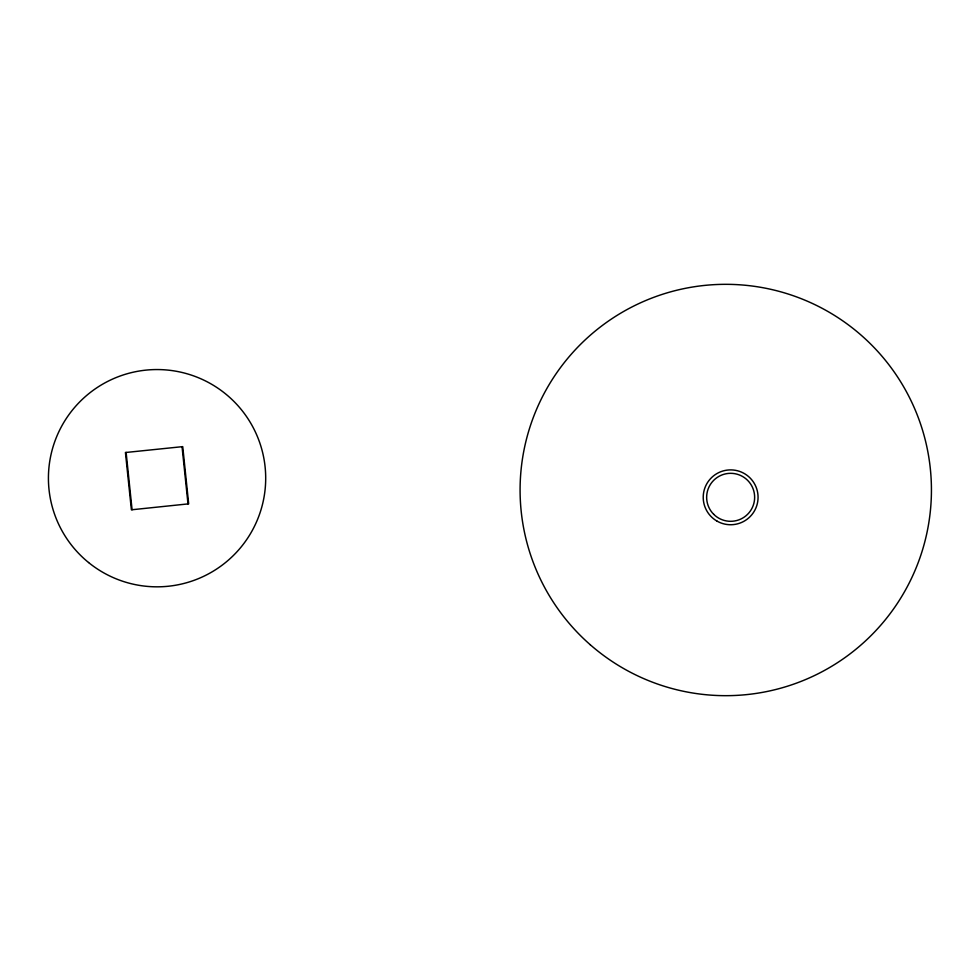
<?xml version="1.0" encoding="UTF-8"?>
<svg xmlns="http://www.w3.org/2000/svg" width="980" height="980" viewBox="0 0 980 980"><rect width="100%" height="100%" fill="white"/><g stroke="black" fill="none" stroke-linecap="round" stroke-linejoin="round"><path stroke-width="1.47" d="M126.126 452.454L182.733 446.635L188.675 503.843L131.394 509.808L125.428 452.454L126.126 452.454L132.079 509.735M182.035 446.635L188.001 503.916M590.144 644.644A205.69 205.69 0 0 0 927.484 530.131A205.69 205.69 0 0 0 659.638 295.237A205.69 205.69 0 0 0 590.144 644.644M716.931 521.066A27.428 27.428 0 0 0 758.067 497.313A27.428 27.428 0 0 0 716.931 473.56A27.428 27.428 0 0 0 716.931 521.066M713.673 514.279A23.998 23.998 0 0 0 753.828 503.524A23.998 23.998 0 0 0 724.428 474.136A23.998 23.998 0 0 0 713.673 514.279M88.592 562.545A108.645 108.645 0 0 0 264.343 495.292A108.645 108.645 0 0 0 118.237 376.724A108.645 108.645 0 0 0 88.592 562.545"/></g></svg>
